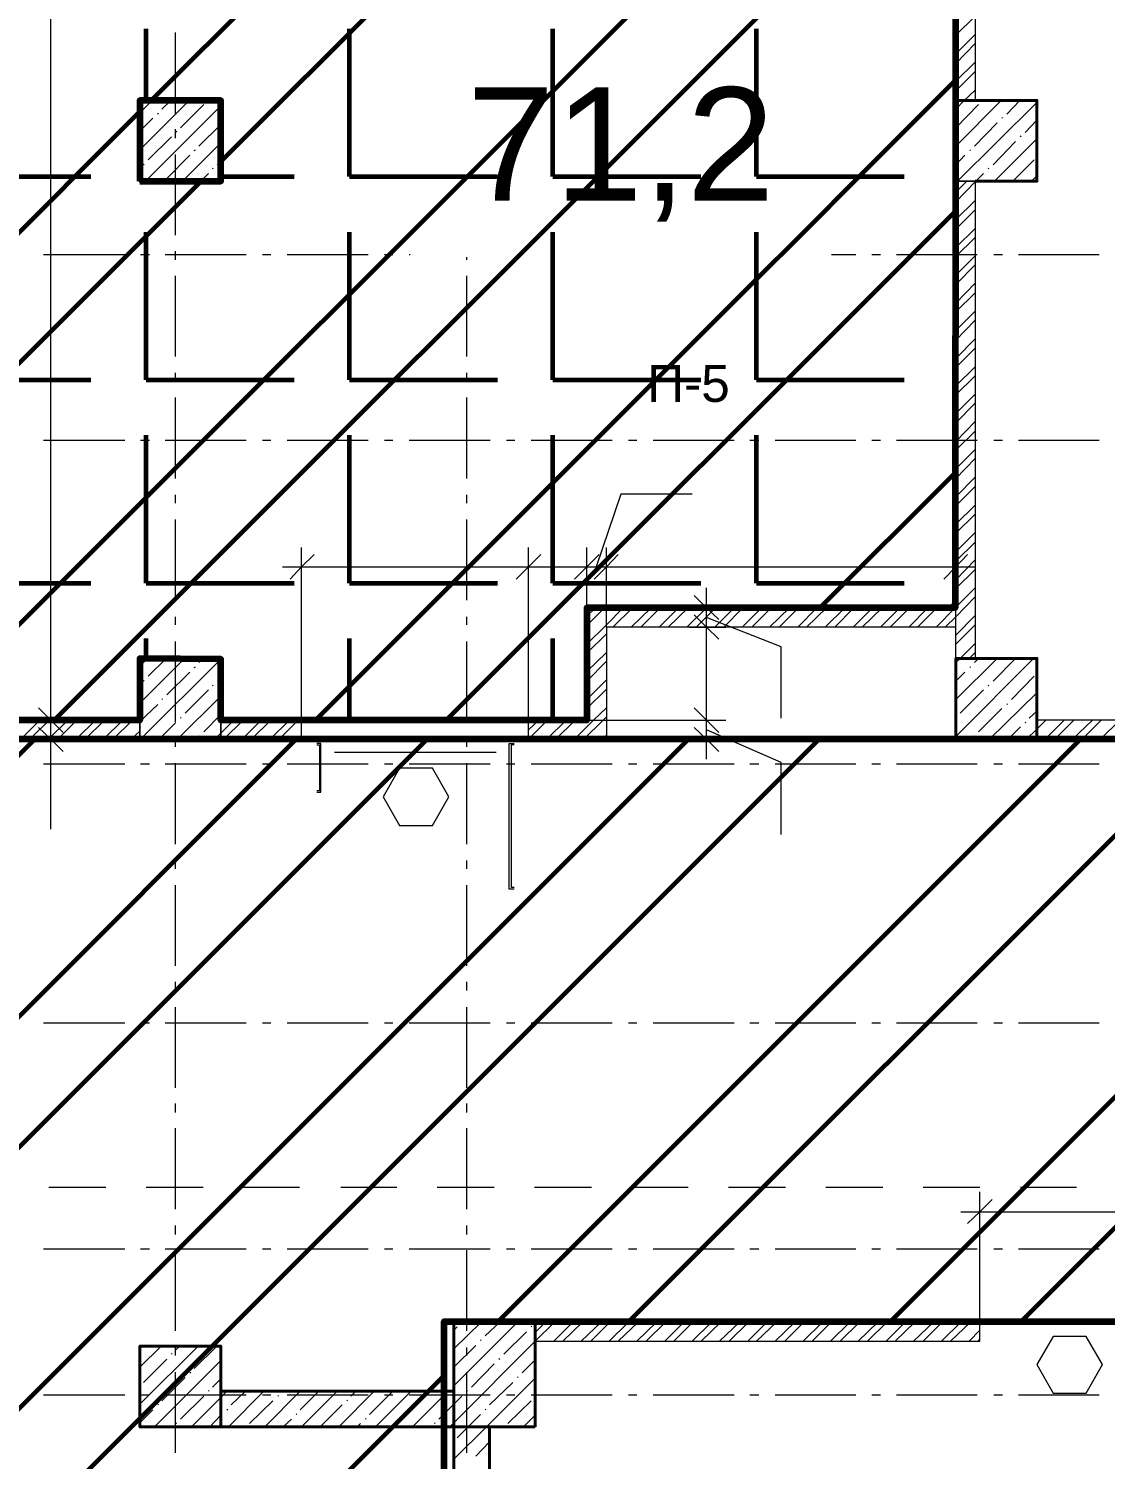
# Model space of a CAD drawing. Header units: millimetres. Extents: x -213911 to 415037, y -3642 to 107391.
# Drawn here: x -134000 to -127343, y 15954 to 24805 of the extents above; entities that cross this region are included whole.
import ezdxf

# ---------------------------------------------------------------- set-up
doc = ezdxf.new("R2010")
doc.units = ezdxf.units.MM
for name, color, linetype, lineweight in [('9.1 Стен подвал шпак', 160, 'Continuous', 90), ('9.2 Потолок подвал шпак', 90, 'Continuous', 60), ('9.3 клининг подвал', 190, 'Continuous', 60), ('Оси', 7, 'Continuous', 9)]:
    doc.layers.add(name, color=color, linetype=linetype, lineweight=lineweight)
doc.layers.add('PDF _Текст', color=7, linetype='Continuous')
doc.styles.get("Standard").update_dxf_attribs({"font": 'arial.ttf'})

msp = doc.modelspace()

# ---------------------------------------------------------------- hatches: boundary and pattern name
at = {"layer": '9.3 клининг подвал'}
h = msp.add_hatch(dxfattribs=at)
h.set_pattern_fill('ANSI32', color=256, scale=180)
h.paths.add_polyline_path([(-106241.8, 18654.8), (-117862.1, 18654.8), (-117862.1, 22310.8), (-121873.9, 22310.8), (-121873.9, 19867.4), (-122365.3, 19867.4), (-122365.3, 20408.7), (-136044.5, 20408.7), (-136044.5, 16956), (-154955.5, 16956), (-154955.5, 13151.8), (-131431.1, 13151.8), (-131431.1, 16807.8), (-125995.1, 16807.8), (-125995.1, 16375.7), (-122644.9, 16375.7), (-122644.9, 16956), (-122365.3, 16956), (-122365.3, 17249.6), (-121873.9, 17249.6), (-121873.9, 16549.4), (-121873.9, 14698.1), (-120543.7, 14698.1), (-120543.7, 16549.4), (-117862.1, 16549.4), (-117862.1, 16574.8), (-109194.6, 16574.8), (-109194.6, 15854.6), (-106241.8, 15854.6), (-106241.8, 16574.8)])

# ---------------------------------------------------------------- linework, layer by layer
at = {"lineweight": 40}
for points in [[(-132812.2, 24361.2), (-133312.1, 24361.2), (-133312.1, 23861.3), (-132812.2, 23861.3)], [(-127766.7, 20408.7), (-127766.7, 20908.6), (-128266.6, 20908.6), (-128266.6, 20408.7)], [(-130867.7, 16155.4), (-130867.7, 16803.5), (-131371.8, 16803.5), (-131371.8, 16155.4)], [(-132812.2, 16155.4), (-132812.2, 16655.3), (-133312.1, 16655.3), (-133312.1, 16155.4)], [(-131371.8, 16375.7), (-132812.2, 16375.7), (-132812.2, 16155.4), (-131371.8, 16155.4)], [(-131151.5, 13151.8), (-131151.5, 16155.4), (-131371.8, 16155.4), (-131371.8, 13151.8), (-131371.8, 9301), (-131371.8, 8801.1), (-131371.8, 5365.4), (-134773.6, 5365.4), (-134773.6, 6369.4), (-134993.9, 6369.4), (-134993.9, 5365.4), (-136332.6, 5365.4), (-140945.9, 5365.4), (-140945.9, 5145.1), (-136332.6, 5145.1), (-131151.5, 5145.1), (-131151.5, 5365.4), (-131151.5, 8801.1), (-130867.7, 8801.1), (-130867.7, 9301), (-131151.5, 9301)]]:
    msp.add_lwpolyline(points, close=True, dxfattribs=at)
for points in [[(-128148, 23861.3), (-127766.7, 23861.3), (-127766.7, 24361.2), (-128266.6, 24361.2), (-128266.6, 23861.3)], [(-132812.2, 20527.3), (-132812.2, 20908.6), (-133312.1, 20908.6), (-133312.1, 20527.3)], [(-133312.1, 20408.7), (-132812.2, 20408.7)]]:
    msp.add_lwpolyline(points, dxfattribs=at)
at = {"lineweight": 18}
for points in [[(-132236, 21552.5), (-132312.3, 21476.2), (-132384.3, 21400)], [(-130833.8, 21552.5), (-130910, 21476.2), (-130986.3, 21400)], [(-130473.7, 21552.5), (-130550, 21476.2), (-130626.2, 21400)], [(-130355.1, 21552.5), (-130427.1, 21476.2), (-130503.4, 21400)], [(-128194.6, 21552.5), (-128266.6, 21476.2), (-128342.8, 21400)], [(-129884.9, 21298.3), (-129808.6, 21222), (-129732.3, 21150)], [(-129884.9, 21179.7), (-129808.6, 21103.4), (-129732.3, 21027.2)], [(-133939, 20603.5), (-133862.8, 20527.3), (-133786.5, 20451)], [(-129884.9, 20603.5), (-129808.6, 20527.3), (-129732.3, 20451)], [(-133939, 20480.7), (-133862.8, 20408.7), (-133786.5, 20332.4)], [(-129884.9, 20480.7), (-129808.6, 20408.7), (-129732.3, 20332.4)], [(-128042, 17561.8), (-128118.3, 17485.6), (-128194.6, 17413.6)]]:
    msp.add_lwpolyline(points, dxfattribs=at)
at = {"layer": '9.1 Стен подвал шпак'}
msp.add_lwpolyline([(-133312.1, 23861.3), (-132812.2, 23861.3), (-132812.2, 24361.2), (-133312.1, 24361.2)], close=True, dxfattribs=at)
for points in [[(-121873.9, 16574.8), (-121873.9, 14698.1), (-120543.7, 14698.1), (-120543.7, 16549.4), (-117862.1, 16549.4), (-117862.1, 16574.8), (-109194.6, 16574.8), (-109194.6, 15854.6), (-106241.8, 15854.6), (-106241.8, 16574.8), (-106241.8, 18654.8), (-117862.1, 18654.8), (-117862.1, 22310.8), (-121873.9, 22310.8), (-121873.9, 19867.4), (-122365.3, 19867.4), (-122365.3, 20408.7), (-136044.5, 20408.7), (-136044.5, 16956), (-154955.5, 16956)], [(-154955.5, 13151.8), (-131431.1, 13151.8), (-131431.1, 16807.8), (-125995.1, 16807.8), (-125995.1, 16375.7), (-122644.9, 16375.7), (-122644.9, 16956), (-122365.3, 16956), (-122365.3, 17249.6), (-121873.9, 17249.6), (-121873.9, 16549.4)]]:
    msp.add_lwpolyline(points, dxfattribs=at)
at = {"layer": 'Оси', "lineweight": 9}
for points in [[(-133862.8, 20285.8), (-133862.8, 20527.3), (-133862.8, 27962.1), (-133862.8, 28203.5)], [(-128266.6, 24763.6), (-128148, 24882.2)], [(-133091.8, 24280.7), (-133091.8, 24780.6)], [(-131291.3, 24280.7), (-131291.3, 24780.6)], [(-128266.6, 24649.2), (-128148, 24767.9)], [(-128266.6, 24589.9), (-128148, 24712.8)], [(-128266.6, 24479.8), (-128148, 24598.4)], [(-128266.6, 24420.5), (-128148, 24539.1)], [(-133312.1, 24284.9), (-133235.8, 24361.2)], [(-133312.1, 24056.2), (-133007, 24361.2)], [(-133176.5, 24306.1), (-133121.4, 24361.2)], [(-128266.6, 24306.1), (-128215.7, 24361.2)], [(-128266.6, 24077.3), (-127987, 24361.2)], [(-128258.1, 23861.3), (-127766.7, 24348.5)], [(-128215.7, 24361.2), (-128148, 24424.7)], [(-128156.4, 24361.2), (-128148, 24369.6)], [(-127953.1, 24276.4), (-127872.6, 24361.2)], [(-133278.2, 23861.3), (-132812.2, 24327.3)], [(-133201.9, 24276.4), (-133197.7, 24284.9)], [(-133062.1, 24191.7), (-132918.1, 24335.8)], [(-128266.6, 24191.7), (-128126.8, 24335.8)], [(-127982.7, 24251), (-127978.5, 24255.3)], [(-133312.1, 24170.5), (-133231.6, 24251)], [(-133091.8, 24128.2), (-133091.8, 24183.2)], [(-133091.8, 24162.1), (-133083.3, 24170.5)], [(-132947.7, 24077.3), (-132812.2, 24212.9)], [(-131291.3, 24128.2), (-131291.3, 24183.2)], [(-128152.2, 24077.3), (-128012.4, 24221.4)], [(-127838.7, 24162.1), (-127766.7, 24238.3)], [(-133261.2, 23992.6), (-133117.2, 24136.6)], [(-133049.4, 23861.3), (-132812.2, 24098.5)], [(-128037.8, 23963), (-127898, 24107)], [(-128029.3, 23861.3), (-127766.7, 24123.9)], [(-127868.4, 24136.6), (-127864.1, 24140.9)], [(-133146.8, 23878.2), (-133002.8, 24022.3)], [(-133091.8, 23526.6), (-133091.8, 24026.5)], [(-132977.4, 24051.9), (-132968.9, 24056.2)], [(-132833.3, 23963), (-132812.2, 23988.4)], [(-131291.3, 23526.6), (-131291.3, 24026.5)], [(-128266.6, 23963), (-128211.5, 24022.3)], [(-128181.8, 24051.9), (-128177.6, 24056.2)], [(-127915, 23861.3), (-127783.6, 23992.6)], [(-133290.9, 23963), (-133286.6, 23967.2)], [(-132935, 23861.3), (-132888.4, 23907.9)], [(-132863, 23937.5), (-132858.8, 23941.8)], [(-128143.7, 23861.3), (-128097.1, 23907.9)], [(-128067.5, 23937.5), (-128063.2, 23941.8)], [(-132824.9, 23861.3), (-132812.2, 23874)], [(-128266.6, 23793.5), (-128198.8, 23861.3)], [(-128148, 23861.3), (-128266.6, 23861.3)], [(-128266.6, 23734.2), (-128148, 23857)], [(-127800.6, 23861.3), (-127766.7, 23895.2)], [(-128266.6, 23624.1), (-128148, 23742.7)], [(-128266.6, 23564.7), (-128148, 23683.4)], [(-128266.6, 23450.4), (-128148, 23569)], [(-128266.6, 23395.3), (-128148, 23513.9)], [(-133909.4, 23408), (-133405.3, 23408)], [(-133307.8, 23408), (-133252.7, 23408)], [(-133155.3, 23408), (-132655.4, 23408)], [(-133091.8, 23374.1), (-133091.8, 23429.2)], [(-132553.8, 23408), (-132502.9, 23408)], [(-132401.2, 23408), (-131901.4, 23408)], [(-131799.7, 23408), (-131748.8, 23408)], [(-131647.2, 23408), (-131147.3, 23408)], [(-131291.3, 23374.1), (-131291.3, 23429.2)], [(-131045.6, 23408), (-130994.8, 23408)], [(-130893.1, 23408), (-130393.2, 23408)], [(-130291.5, 23408), (-130240.7, 23408)], [(-130139, 23408), (-129639.1, 23408)], [(-129541.7, 23408), (-129486.6, 23408)], [(-129385, 23408), (-128885.1, 23408)], [(-128787.6, 23408), (-128732.6, 23408)], [(-128635.1, 23408), (-128135.2, 23408)], [(-128266.6, 23280.9), (-128148, 23399.5)], [(-128033.6, 23408), (-127978.5, 23408)], [(-127881.1, 23408), (-127381.2, 23408)], [(-128266.6, 23221.6), (-128148, 23344.5)], [(-133091.8, 22776.8), (-133091.8, 23276.7)], [(-131291.3, 22776.8), (-131291.3, 23276.7)], [(-128266.6, 23107.2), (-128148, 23230.1)], [(-128266.6, 23052.1), (-128148, 23170.8)], [(-128266.6, 22937.8), (-128148, 23056.4)], [(-128266.6, 22878.5), (-128148, 23001.3)], [(-128266.6, 22764.1), (-128148, 22886.9)], [(-128266.6, 22709), (-128148, 22827.6)], [(-133091.8, 22620), (-133091.8, 22675.1)], [(-131291.3, 22620), (-131291.3, 22675.1)], [(-128266.6, 22594.6), (-128148, 22713.2)], [(-128266.6, 22539.5), (-128148, 22658.2)], [(-133091.8, 22022.7), (-133091.8, 22522.6)], [(-131291.3, 22022.7), (-131291.3, 22522.6)], [(-128266.6, 22425.2), (-128148, 22543.8)], [(-128266.6, 22365.9), (-128148, 22488.7)], [(-128266.6, 22251.5), (-128148, 22374.3)], [(-128266.6, 22196.4), (-128148, 22315)], [(-133909.4, 22259.9), (-133405.3, 22259.9)], [(-133307.8, 22259.9), (-133252.7, 22259.9)], [(-133155.3, 22259.9), (-132655.4, 22259.9)], [(-132553.8, 22259.9), (-132502.9, 22259.9)], [(-132401.2, 22259.9), (-131901.4, 22259.9)], [(-131799.7, 22259.9), (-131748.8, 22259.9)], [(-131647.2, 22259.9), (-131147.3, 22259.9)], [(-131045.6, 22259.9), (-130994.8, 22259.9)], [(-130893.1, 22259.9), (-130393.2, 22259.9)], [(-130291.5, 22259.9), (-130240.7, 22259.9)], [(-130139, 22259.9), (-129639.1, 22259.9)], [(-129541.7, 22259.9), (-129486.6, 22259.9)], [(-129385, 22259.9), (-128885.1, 22259.9)], [(-128787.6, 22259.9), (-128732.6, 22259.9)], [(-128635.1, 22259.9), (-128135.2, 22259.9)], [(-128266.6, 21637.2), (-128266.6, 22276.9)], [(-128148, 22276.9), (-128148, 21637.2)], [(-128033.6, 22259.9), (-127978.5, 22259.9)], [(-127881.1, 22259.9), (-127381.2, 22259.9)], [(-128266.6, 22082), (-128148, 22200.6)], [(-128266.6, 22022.7), (-128148, 22145.6)], [(-128266.6, 21908.3), (-128148, 22031.2)], [(-128266.6, 21853.3), (-128148, 21971.9)], [(-133091.8, 21870.2), (-133091.8, 21921)], [(-131291.3, 21870.2), (-131291.3, 21921)], [(-129897.6, 21925.3), (-130338.1, 21925.3), (-130490.7, 21476.2)], [(-128266.6, 21738.9), (-128148, 21857.5)], [(-128266.6, 21683.8), (-128148, 21802.4)], [(-133091.8, 21268.6), (-133091.8, 21768.5)], [(-131291.3, 21268.6), (-131291.3, 21768.5)], [(-128266.6, 21569.4), (-128148, 21688)], [(-128266.6, 21510.1), (-128148, 21628.7)], [(-132312.3, 20535.8), (-132312.3, 21476.2), (-132312.3, 21594.8)], [(-130910, 20535.8), (-130910, 21476.2), (-130910, 21594.8)], [(-130550, 21226.3), (-130550, 21476.2), (-130550, 21594.8)], [(-130427.1, 21103.4), (-130427.1, 21476.2), (-130427.1, 21594.8)], [(-128266.6, 20908.6), (-128266.6, 21476.2), (-128266.6, 21594.8)], [(-128266.6, 21395.7), (-128148, 21518.6)], [(-132430.9, 21476.2), (-130910, 21476.2), (-130550, 21476.2), (-130427.1, 21476.2), (-128148, 21476.2)], [(-128266.6, 21340.7), (-128148, 21459.3)], [(-129808.6, 20285.8), (-129808.6, 20527.3), (-129808.6, 21103.4), (-129808.6, 21344.9)], [(-128266.6, 21226.3), (-128148, 21344.9)], [(-128334.4, 21103.4), (-128266.6, 21167), (-128148, 21289.8)], [(-133091.8, 21116.1), (-133091.8, 21167)], [(-131291.3, 21116.1), (-131291.3, 21167)], [(-130550, 21171.2), (-130494.9, 21222)], [(-130550, 20997.5), (-130427.1, 21116.1), (-130325.4, 21222)], [(-130550, 21111.9), (-130439.8, 21222)], [(-130389, 21103.4), (-130266.1, 21222)], [(-130274.6, 21103.4), (-130151.7, 21222)], [(-130215.3, 21103.4), (-130096.7, 21222)], [(-130100.9, 21103.4), (-129982.3, 21222)], [(-130045.8, 21103.4), (-129923, 21222)], [(-129931.5, 21103.4), (-129808.6, 21222)], [(-129914.5, 21222), (-129808.6, 21222), (-129690, 21222)], [(-129872.1, 21103.4), (-129753.5, 21222)], [(-129346.8, 20540), (-129346.8, 20980.6), (-129808.6, 21162.7)], [(-129757.8, 21103.4), (-129639.1, 21222)], [(-129702.7, 21103.4), (-129584.1, 21222)], [(-129588.3, 21103.4), (-129469.7, 21222)], [(-129529, 21103.4), (-129410.4, 21222)], [(-129418.9, 21103.4), (-129296, 21222)], [(-129359.5, 21103.4), (-129240.9, 21222)], [(-129245.2, 21103.4), (-129126.5, 21222)], [(-129190.1, 21103.4), (-129067.2, 21222)], [(-129075.7, 21103.4), (-128952.9, 21222)], [(-129016.4, 21103.4), (-128897.8, 21222)], [(-128902, 21103.4), (-128783.4, 21222)], [(-128847, 21103.4), (-128724.1, 21222)], [(-128732.6, 21103.4), (-128614, 21222)], [(-128673.3, 21103.4), (-128554.6, 21222)], [(-128558.9, 21103.4), (-128440.3, 21222)], [(-128503.8, 21103.4), (-128385.2, 21222)], [(-128389.4, 21103.4), (-128270.8, 21222)], [(-128266.6, 21052.6), (-128148, 21175.4)], [(-129914.5, 21103.4), (-129808.6, 21103.4), (-129690, 21103.4)], [(-128266.6, 20997.5), (-128148, 21116.1)], [(-133091.8, 20514.6), (-133091.8, 21014.5)], [(-131291.3, 20514.6), (-131291.3, 21014.5)], [(-130550, 20942.4), (-130427.1, 21061.1)], [(-128241.2, 20908.6), (-128148, 21001.8)], [(-133312.1, 20862), (-133265.5, 20908.6)], [(-133312.1, 20633.2), (-133036.7, 20908.6)], [(-133307.8, 20408.7), (-132812.2, 20904.3)], [(-133261.2, 20798.4), (-133151.1, 20908.6)], [(-132947.7, 20883.1), (-132922.3, 20908.6)], [(-130550, 20828.1), (-130427.1, 20946.7)], [(-130550, 20768.8), (-130427.1, 20891.6)], [(-128266.6, 20883.1), (-128241.2, 20908.6)], [(-128266.6, 20654.4), (-128012.4, 20908.6)], [(-128266.6, 20425.6), (-127787.9, 20908.6)], [(-128186.1, 20908.6), (-128148, 20946.7)], [(-128152.2, 20883.1), (-128126.8, 20908.6)], [(-128037.8, 20768.8), (-127898, 20908.6)], [(-133146.8, 20684), (-133002.8, 20823.8)], [(-132977.4, 20853.5), (-132968.9, 20857.7)], [(-128266.6, 20768.8), (-128211.5, 20823.8)], [(-128181.8, 20853.5), (-128177.6, 20857.7)], [(-133290.9, 20768.8), (-133286.6, 20773)], [(-133032.5, 20569.6), (-132888.4, 20713.7)], [(-132863, 20739.1), (-132858.8, 20743.3)], [(-132833.3, 20768.8), (-132812.2, 20789.9)], [(-130550, 20654.4), (-130427.1, 20777.2)], [(-130550, 20599.3), (-130427.1, 20717.9)], [(-128241.2, 20569.6), (-128097.1, 20713.7)], [(-128067.5, 20739.1), (-128063.2, 20743.3)], [(-127923.4, 20654.4), (-127783.6, 20798.4)], [(-133312.1, 20518.8), (-133201.9, 20624.7)], [(-133176.5, 20654.4), (-133172.3, 20658.6)], [(-133079.1, 20408.7), (-132812.2, 20675.6)], [(-128059, 20408.7), (-127766.7, 20696.7)], [(-127953.1, 20624.7), (-127948.8, 20629)], [(-133062.1, 20540), (-133057.9, 20544.2)], [(-132918.1, 20455.3), (-132812.2, 20561.2)], [(-130626.2, 20408.7), (-130507.6, 20527.3), (-130427.1, 20603.5)], [(-130566.9, 20408.7), (-130448.3, 20527.3), (-130427.1, 20548.5)], [(-128266.6, 20540), (-128262.3, 20544.2)], [(-128126.8, 20455.3), (-127982.7, 20599.3)], [(-127813.3, 20540), (-127766.7, 20582.4)], [(-134049.2, 20408.7), (-133930.6, 20527.3)], [(-133994.1, 20408.7), (-133871.3, 20527.3)], [(-133968.7, 20527.3), (-133862.8, 20527.3), (-133744.2, 20527.3)], [(-133879.7, 20408.7), (-133756.9, 20527.3)], [(-133862.8, 19853.7), (-133862.8, 20294.3), (-133862.8, 20468)], [(-133820.4, 20408.7), (-133701.8, 20527.3)], [(-133706, 20408.7), (-133587.4, 20527.3)], [(-133651, 20408.7), (-133532.3, 20527.3)], [(-133536.6, 20408.7), (-133418, 20527.3)], [(-133477.3, 20408.7), (-133358.7, 20527.3)], [(-133367.1, 20408.7), (-133312.1, 20459.5)], [(-133312.1, 20527.3), (-133312.1, 20408.7)], [(-133193.4, 20408.7), (-133091.8, 20510.3)], [(-132850.3, 20408.7), (-132812.2, 20446.8)], [(-132812.2, 20446.8), (-132731.7, 20527.3)], [(-132812.2, 20408.7), (-132812.2, 20527.3)], [(-132795.2, 20408.7), (-132672.4, 20527.3)], [(-132680.8, 20408.7), (-132562.2, 20527.3)], [(-132621.5, 20408.7), (-132502.9, 20527.3)], [(-132507.2, 20408.7), (-132388.5, 20527.3)], [(-132452.1, 20408.7), (-132333.5, 20527.3)], [(-130910, 20468), (-130846.5, 20527.3)], [(-130910, 20408.7), (-130791.4, 20527.3)], [(-130795.7, 20408.7), (-130677.1, 20527.3)], [(-130740.6, 20408.7), (-130622, 20527.3)], [(-130550, 20527.3), (-129808.6, 20527.3), (-129690, 20527.3)], [(-129346.8, 19819.8), (-129346.8, 20264.6), (-129808.6, 20468)], [(-127944.6, 20408.7), (-127868.4, 20484.9)], [(-127838.7, 20510.3), (-127834.5, 20514.6)], [(-127830.2, 20408.7), (-127766.7, 20472.2)], [(-127766.7, 20527.3), (-127766.7, 20527.3)], [(-127766.7, 20472.2), (-127711.6, 20527.3)], [(-127715.8, 20408.7), (-127597.2, 20527.3)], [(-127656.5, 20408.7), (-127537.9, 20527.3)], [(-127546.4, 20408.7), (-127423.5, 20527.3)], [(-127487.1, 20408.7), (-127368.5, 20527.3)], [(-127372.7, 20408.7), (-127254.1, 20527.3)], [(-133968.7, 20408.7), (-133862.8, 20408.7), (-133744.2, 20408.7)], [(-133091.8, 20362.1), (-133091.8, 20412.9)], [(-132947.7, 20425.6), (-132943.5, 20429.8)], [(-132337.7, 20408.7), (-132312.3, 20434.1)], [(-132219.1, 20082.5), (-132193.7, 20082.5), (-132193.7, 20383.2), (-132219.1, 20383.2)], [(-132219.1, 20374.8), (-132202.1, 20374.8), (-132202.1, 20090.9), (-132219.1, 20090.9)], [(-131291.3, 20362.1), (-131291.3, 20412.9)], [(-130999, 19480.9), (-131028.7, 19480.9), (-131028.7, 20383.2), (-130999, 20383.2)], [(-130999, 20374.8), (-131016, 20374.8), (-131016, 19493.6), (-130999, 19493.6)], [(-130456.8, 20408.7), (-130427.1, 20434.1)], [(-130427.1, 20408.7), (-129808.6, 20408.7), (-129690, 20408.7)], [(-128152.2, 20425.6), (-128148, 20429.8)], [(-132108.9, 20328.2), (-131109.2, 20328.2)], [(-133909.4, 20256.2), (-133405.3, 20256.2)], [(-133307.8, 20256.2), (-133252.7, 20256.2)], [(-133155.3, 20256.2), (-132655.4, 20256.2)], [(-133091.8, 19760.5), (-133091.8, 20260.4)], [(-132553.8, 20256.2), (-132502.9, 20256.2)], [(-132401.2, 20256.2), (-131901.4, 20256.2)], [(-131799.7, 20256.2), (-131748.8, 20256.2)], [(-131647.2, 20256.2), (-131147.3, 20256.2)], [(-131291.3, 19760.5), (-131291.3, 20260.4)], [(-131045.6, 20256.2), (-130994.8, 20256.2)], [(-130893.1, 20256.2), (-130393.2, 20256.2)], [(-130291.5, 20256.2), (-130240.7, 20256.2)], [(-130139, 20256.2), (-129639.1, 20256.2)], [(-129541.7, 20256.2), (-129486.6, 20256.2)], [(-129385, 20256.2), (-128885.1, 20256.2)], [(-128787.6, 20256.2), (-128732.6, 20256.2)], [(-128635.1, 20256.2), (-128135.2, 20256.2)], [(-128033.6, 20256.2), (-127978.5, 20256.2)], [(-127881.1, 20256.2), (-127381.2, 20256.2)], [(-133091.8, 19608), (-133091.8, 19658.8)], [(-131291.3, 19608), (-131291.3, 19658.8)], [(-133091.8, 19006.4), (-133091.8, 19506.3)], [(-131291.3, 19006.4), (-131291.3, 19506.3)], [(-133091.8, 18853.9), (-133091.8, 18909)], [(-131291.3, 18853.9), (-131291.3, 18909)], [(-133091.8, 18252.4), (-133091.8, 18752.3)], [(-131291.3, 18252.4), (-131291.3, 18752.3)], [(-133909.4, 18654.8), (-133405.3, 18654.8)], [(-133307.8, 18654.8), (-133252.7, 18654.8)], [(-133155.3, 18654.8), (-132655.4, 18654.8)], [(-132553.8, 18654.8), (-132502.9, 18654.8)], [(-132401.2, 18654.8), (-131901.4, 18654.8)], [(-131799.7, 18654.8), (-131748.8, 18654.8)], [(-131647.2, 18654.8), (-131147.3, 18654.8)], [(-131045.6, 18654.8), (-130994.8, 18654.8)], [(-130893.1, 18654.8), (-130393.2, 18654.8)], [(-130291.5, 18654.8), (-130240.7, 18654.8)], [(-130139, 18654.8), (-129639.1, 18654.8)], [(-129541.7, 18654.8), (-129486.6, 18654.8)], [(-129385, 18654.8), (-128885.1, 18654.8)], [(-128787.6, 18654.8), (-128732.6, 18654.8)], [(-128635.1, 18654.8), (-128135.2, 18654.8)], [(-128033.6, 18654.8), (-127978.5, 18654.8)], [(-127881.1, 18654.8), (-127381.2, 18654.8)], [(-133091.8, 18099.9), (-133091.8, 18154.9)], [(-131291.3, 18099.9), (-131291.3, 18154.9)], [(-133091.8, 17502.5), (-133091.8, 18002.4)], [(-131291.3, 17502.5), (-131291.3, 18002.4)], [(-133875.5, 17638.1), (-133523.9, 17638.1)], [(-133273.9, 17638.1), (-132922.3, 17638.1)], [(-132672.4, 17638.1), (-132325, 17638.1)], [(-132070.8, 17638.1), (-131723.4, 17638.1)], [(-131473.5, 17638.1), (-131121.9, 17638.1)], [(-130871.9, 17638.1), (-130520.3, 17638.1)], [(-130270.4, 17638.1), (-129923, 17638.1)], [(-129673, 17638.1), (-129321.4, 17638.1)], [(-129071.5, 17638.1), (-128719.9, 17638.1)], [(-128469.9, 17638.1), (-128118.3, 17638.1)], [(-127868.4, 17638.1), (-127521, 17638.1)], [(-128118.3, 16803.5), (-128118.3, 17485.6), (-128118.3, 17608.4)], [(-128236.9, 17485.6), (-127016.9, 17485.6), (-126377.2, 17485.6)], [(-133091.8, 17345.8), (-133091.8, 17400.9)], [(-131291.3, 17345.8), (-131291.3, 17400.9)], [(-133909.4, 17256.8), (-133405.3, 17256.8)], [(-133307.8, 17256.8), (-133252.7, 17256.8)], [(-133155.3, 17256.8), (-132655.4, 17256.8)], [(-133091.8, 16748.5), (-133091.8, 17248.4)], [(-132553.8, 17256.8), (-132502.9, 17256.8)], [(-132401.2, 17256.8), (-131901.4, 17256.8)], [(-131799.7, 17256.8), (-131748.8, 17256.8)], [(-131647.2, 17256.8), (-131147.3, 17256.8)], [(-131291.3, 16748.5), (-131291.3, 17248.4)], [(-131045.6, 17256.8), (-130994.8, 17256.8)], [(-130893.1, 17256.8), (-130393.2, 17256.8)], [(-130291.5, 17256.8), (-130240.7, 17256.8)], [(-130139, 17256.8), (-129639.1, 17256.8)], [(-129541.7, 17256.8), (-129486.6, 17256.8)], [(-129385, 17256.8), (-128885.1, 17256.8)], [(-128787.6, 17256.8), (-128732.6, 17256.8)], [(-128635.1, 17256.8), (-128135.2, 17256.8)], [(-128033.6, 17256.8), (-127978.5, 17256.8)], [(-127881.1, 17256.8), (-127381.2, 17256.8)], [(-131371.8, 16638.3), (-131202.4, 16803.5)], [(-131371.8, 16409.6), (-130977.8, 16803.5)], [(-131371.8, 16752.7), (-131350.6, 16773.9)], [(-131321, 16803.5), (-131316.7, 16803.5)], [(-131176.9, 16718.8), (-131088, 16803.5)], [(-131062.6, 16604.4), (-130922.8, 16744.2)], [(-130893.1, 16773.9), (-130888.9, 16778.1)], [(-130867.7, 16740), (-130804.1, 16803.5)], [(-130867.7, 16684.9), (-130749.1, 16803.5)], [(-130753.3, 16684.9), (-130634.7, 16803.5)], [(-130698.2, 16684.9), (-130575.4, 16803.5)], [(-130583.9, 16684.9), (-130461, 16803.5)], [(-130524.5, 16684.9), (-130405.9, 16803.5)], [(-130410.2, 16684.9), (-130291.5, 16803.5)], [(-130355.1, 16684.9), (-130232.2, 16803.5)], [(-130240.7, 16684.9), (-130117.9, 16803.5)], [(-130181.4, 16684.9), (-130062.8, 16803.5)], [(-130067, 16684.9), (-129948.4, 16803.5)], [(-130011.9, 16684.9), (-129893.3, 16803.5)], [(-129897.6, 16684.9), (-129778.9, 16803.5)], [(-129842.5, 16684.9), (-129719.6, 16803.5)], [(-129728.1, 16684.9), (-129605.3, 16803.5)], [(-129668.8, 16684.9), (-129550.2, 16803.5)], [(-129554.4, 16684.9), (-129435.8, 16803.5)], [(-129499.3, 16684.9), (-129376.5, 16803.5)], [(-129385, 16684.9), (-129262.1, 16803.5)], [(-129325.7, 16684.9), (-129207, 16803.5)], [(-129211.3, 16684.9), (-129092.7, 16803.5)], [(-129156.2, 16684.9), (-129037.6, 16803.5)], [(-129041.8, 16684.9), (-128923.2, 16803.5)], [(-128982.5, 16684.9), (-128863.9, 16803.5)], [(-128872.4, 16684.9), (-128749.5, 16803.5)], [(-128813.1, 16684.9), (-128694.4, 16803.5)], [(-128698.7, 16684.9), (-128580.1, 16803.5)], [(-128643.6, 16684.9), (-128520.8, 16803.5)], [(-128529.2, 16684.9), (-128406.4, 16803.5)], [(-128469.9, 16684.9), (-128351.3, 16803.5)], [(-128355.5, 16684.9), (-128236.9, 16803.5)], [(-128300.5, 16684.9), (-128177.6, 16803.5)], [(-128186.1, 16684.9), (-128118.3, 16752.7)], [(-128067.5, 16816.2), (-127067.7, 16816.2)], [(-133312.1, 16523.9), (-133180.7, 16655.3)], [(-133312.1, 16295.2), (-132952, 16655.3)], [(-133312.1, 16638.3), (-133295.1, 16655.3)], [(-133091.8, 16629.8), (-133066.3, 16655.3)], [(-133091.8, 16596), (-133091.8, 16646.8)], [(-132977.4, 16515.5), (-132837.6, 16655.3)], [(-131397.2, 16155.4), (-131371.8, 16180.8), (-130867.7, 16684.9)], [(-131371.8, 16523.9), (-131236.2, 16659.5)], [(-131291.3, 16596), (-131291.3, 16646.8)], [(-131206.6, 16689.2), (-131202.4, 16693.4)], [(-128126.8, 16684.9), (-128118.3, 16697.6)], [(-133290.9, 16430.7), (-133146.8, 16574.8)], [(-133223.1, 16155.4), (-132812.2, 16566.3)], [(-133117.2, 16604.4), (-133112.9, 16608.7)], [(-131092.2, 16574.8), (-131088, 16579)], [(-130948.2, 16490), (-130867.7, 16570.5)], [(-133091.8, 15994.4), (-133091.8, 16494.3)], [(-133002.8, 16490), (-132998.6, 16494.3)], [(-131291.3, 15994.4), (-131291.3, 16494.3)], [(-131261.7, 16401.1), (-131121.9, 16545.1)], [(-130977.8, 16460.4), (-130973.6, 16464.6)], [(-133176.5, 16316.4), (-133032.5, 16460.4)], [(-132994.3, 16155.4), (-132812.2, 16337.5), (-132774, 16375.7)], [(-132888.4, 16375.7), (-132884.2, 16379.9)], [(-132863, 16401.1), (-132812.2, 16451.9)], [(-132765.6, 16155.4), (-132545.3, 16375.7)], [(-132748.6, 16290.9), (-132659.7, 16375.7)], [(-132541, 16155.4), (-132320.8, 16375.7)], [(-132435.1, 16375.7), (-132435.1, 16375.7)], [(-132320.8, 16261.3), (-132206.4, 16375.7)], [(-132312.3, 16155.4), (-132092, 16375.7)], [(-132083.5, 16155.4), (-131863.2, 16375.7)], [(-132007.3, 16346), (-131977.6, 16375.7)], [(-131892.9, 16231.6), (-131748.8, 16375.7)], [(-131854.8, 16155.4), (-131634.5, 16375.7)], [(-131626, 16155.4), (-131405.7, 16375.7)], [(-131579.4, 16316.4), (-131520.1, 16375.7)], [(-131371.8, 15956.3), (-131168.5, 16155.4), (-130867.7, 16456.2)], [(-131291.3, 16375.7), (-131287.1, 16379.9)], [(-131151.5, 16290.9), (-131007.5, 16430.7)], [(-133909.4, 16354.5), (-133405.3, 16354.5)], [(-133307.8, 16354.5), (-133252.7, 16354.5)], [(-133201.9, 16290.9), (-133197.7, 16295.2)], [(-133155.3, 16354.5), (-132655.4, 16354.5)], [(-133062.1, 16202), (-132918.1, 16346)], [(-132634.2, 16176.6), (-132490.2, 16316.4)], [(-132553.8, 16354.5), (-132502.9, 16354.5)], [(-132460.6, 16346), (-132456.3, 16350.2)], [(-132401.2, 16354.5), (-131901.4, 16354.5)], [(-132197.9, 16155.4), (-132062.3, 16290.9)], [(-132032.7, 16316.4), (-132028.4, 16320.6)], [(-131799.7, 16354.5), (-131748.8, 16354.5)], [(-131647.2, 16354.5), (-131147.3, 16354.5)], [(-131604.8, 16290.9), (-131600.6, 16295.2)], [(-131465, 16202), (-131371.8, 16295.2), (-131321, 16346)], [(-131045.6, 16354.5), (-130994.8, 16354.5)], [(-131037.1, 16176.6), (-130893.1, 16316.4)], [(-130893.1, 16354.5), (-130393.2, 16354.5)], [(-130291.5, 16354.5), (-130240.7, 16354.5)], [(-130139, 16354.5), (-129639.1, 16354.5)], [(-129541.7, 16354.5), (-129486.6, 16354.5)], [(-129385, 16354.5), (-128885.1, 16354.5)], [(-128787.6, 16354.5), (-128732.6, 16354.5)], [(-128635.1, 16354.5), (-128135.2, 16354.5)], [(-128033.6, 16354.5), (-127978.5, 16354.5)], [(-127881.1, 16354.5), (-127381.2, 16354.5)], [(-133312.1, 16180.8), (-133231.6, 16261.3)], [(-132879.9, 16155.4), (-132812.2, 16227.4), (-132803.7, 16231.6)], [(-132774, 16261.3), (-132769.8, 16265.5)], [(-132426.7, 16155.4), (-132375.8, 16202)], [(-132346.2, 16231.6), (-132341.9, 16235.9)], [(-131918.3, 16202), (-131914.1, 16206.2)], [(-131740.4, 16155.4), (-131634.5, 16261.3)], [(-131350.6, 16087.6), (-131282.8, 16155.4), (-131206.6, 16231.6)], [(-131176.9, 16261.3), (-131172.7, 16265.5)], [(-130939.7, 16155.4), (-130867.7, 16227.4)], [(-133091.8, 16176.6), (-133083.3, 16180.8)], [(-131969.1, 16155.4), (-131948, 16176.6)], [(-131490.4, 16176.6), (-131486.2, 16180.8)], [(-131236.2, 15973.2), (-131151.5, 16062.2)]]:
    msp.add_lwpolyline(points, dxfattribs=at)
for points in [[(-128148, 24361.2), (-128266.6, 24361.2), (-128266.6, 27962.1), (-129596.8, 27962.1), (-129596.8, 28084.9), (-128148, 28084.9), (-128148, 27962.1)], [(-130427.1, 21103.4), (-130427.1, 20527.3), (-130427.1, 20408.7), (-130910, 20408.7), (-130910, 20527.3), (-130550, 20527.3), (-130550, 21222), (-130427.1, 21222), (-128266.6, 21222), (-128266.6, 23861.3), (-128148, 23861.3), (-128148, 20908.6), (-128266.6, 20908.6), (-128266.6, 21103.4)], [(-133312.1, 20527.3), (-136044.5, 20527.3), (-136044.5, 20408.7), (-133312.1, 20408.7)], [(-132812.2, 20408.7), (-132312.3, 20408.7), (-132312.3, 20527.3), (-132812.2, 20527.3)], [(-127766.7, 20408.7), (-125686.6, 20408.7), (-125686.6, 20527.3), (-127766.7, 20527.3)], [(-131706.5, 20230.7), (-131808.2, 20052.8), (-131706.5, 19874.9), (-131503.1, 19874.9), (-131401.5, 20052.8), (-131503.1, 20230.7)], [(-130867.7, 16684.9), (-128118.3, 16684.9), (-128118.3, 16803.5), (-130867.7, 16803.5)], [(-127665, 16714.6), (-127766.7, 16540.9), (-127665, 16363), (-127461.7, 16363), (-127360, 16540.9), (-127461.7, 16714.6)]]:
    msp.add_lwpolyline(points, close=True, dxfattribs=at)

# ---------------------------------------------------------------- texts
at = {"layer": 'PDF _Текст', "insert": (-130176.5, 22608.3), "char_height": 227.67, "attachment_point": 4}
msp.add_mtext('П-5', dxfattribs=at)

# ---------------------------------------------------------------- next in the draw order: texts
at = {"insert": (-131291.3, 24026.5), "char_height": 700, "attachment_point": 4, "bg_fill": 3, "box_fill_scale": 1.5, "bg_fill_color": 256, "bg_fill_transparency": 0}
msp.add_mtext('71,2', dxfattribs=at)

# ---------------------------------------------------------------- next in the draw order: hatches: boundary and pattern name
at = {"layer": '9.2 Потолок подвал шпак'}
h = msp.add_hatch(dxfattribs=at)
h.set_pattern_fill('ANGLE', color=256, scale=180)
h.set_pattern_definition([(0, (0, 0), (0, 1257.3), [914.4, -342.9]), (90, (0, 0), (-1257.3, 8e-14), [914.4, -342.9])])
h.paths.add_polyline_path([(-128266.6, 27962.1), (-138137.3, 27962.1), (-138154.2, 20527.3), (-136544.4, 20527.3), (-136544.4, 20908.6), (-136044.5, 20908.6), (-136044.5, 20527.3), (-133312.1, 20527.3), (-133312.1, 20908.6), (-132812.2, 20904.3), (-132812.2, 20527.3), (-130550, 20527.3), (-130550, 21222), (-128270.8, 21222)])
h.paths.add_polyline_path([(-136044.5, 25911.7), (-136544.4, 25911.7), (-136544.4, 26411.6), (-136044.5, 26411.6)], flags=16)
h.paths.add_polyline_path([(-133312.1, 23861.3), (-133312.1, 24361.2), (-132812.2, 24361.2), (-132812.2, 23861.3)], flags=16)
at = {"layer": '9.3 клининг подвал'}
h = msp.add_hatch(dxfattribs=at)
h.set_pattern_fill('ANSI32', color=256, scale=180)
h.paths.add_polyline_path([(-128266.6, 27962.1), (-138137.3, 27962.1), (-138154.2, 20527.3), (-136544.4, 20527.3), (-136544.4, 20908.6), (-136044.5, 20908.6), (-136044.5, 20527.3), (-133312.1, 20527.3), (-133312.1, 20908.6), (-132812.2, 20904.3), (-132812.2, 20527.3), (-130550, 20527.3), (-130550, 21222), (-128270.8, 21222)])
h.paths.add_polyline_path([(-136044.5, 25911.7), (-136544.4, 25911.7), (-136544.4, 26411.6), (-136044.5, 26411.6)], flags=16)
h.paths.add_polyline_path([(-133312.1, 23861.3), (-133312.1, 24361.2), (-132812.2, 24361.2), (-132812.2, 23861.3)], flags=16)

# ---------------------------------------------------------------- next in the draw order: linework, layer by layer
at = {"layer": '9.1 Стен подвал шпак'}
msp.add_lwpolyline([(-136544.4, 20527.3), (-138154.2, 20527.3), (-138137.3, 27962.1), (-128266.6, 27962.1), (-128270.8, 21222), (-130550, 21222), (-130550, 20527.3), (-132812.2, 20527.3), (-132812.2, 20904.3), (-133312.1, 20908.6), (-133312.1, 20527.3), (-136035, 20527.3), (-136044.5, 20527.3), (-136044.5, 20908.6), (-136544.4, 20908.6)], close=True, dxfattribs=at)

doc.saveas('drawing.dxf')
